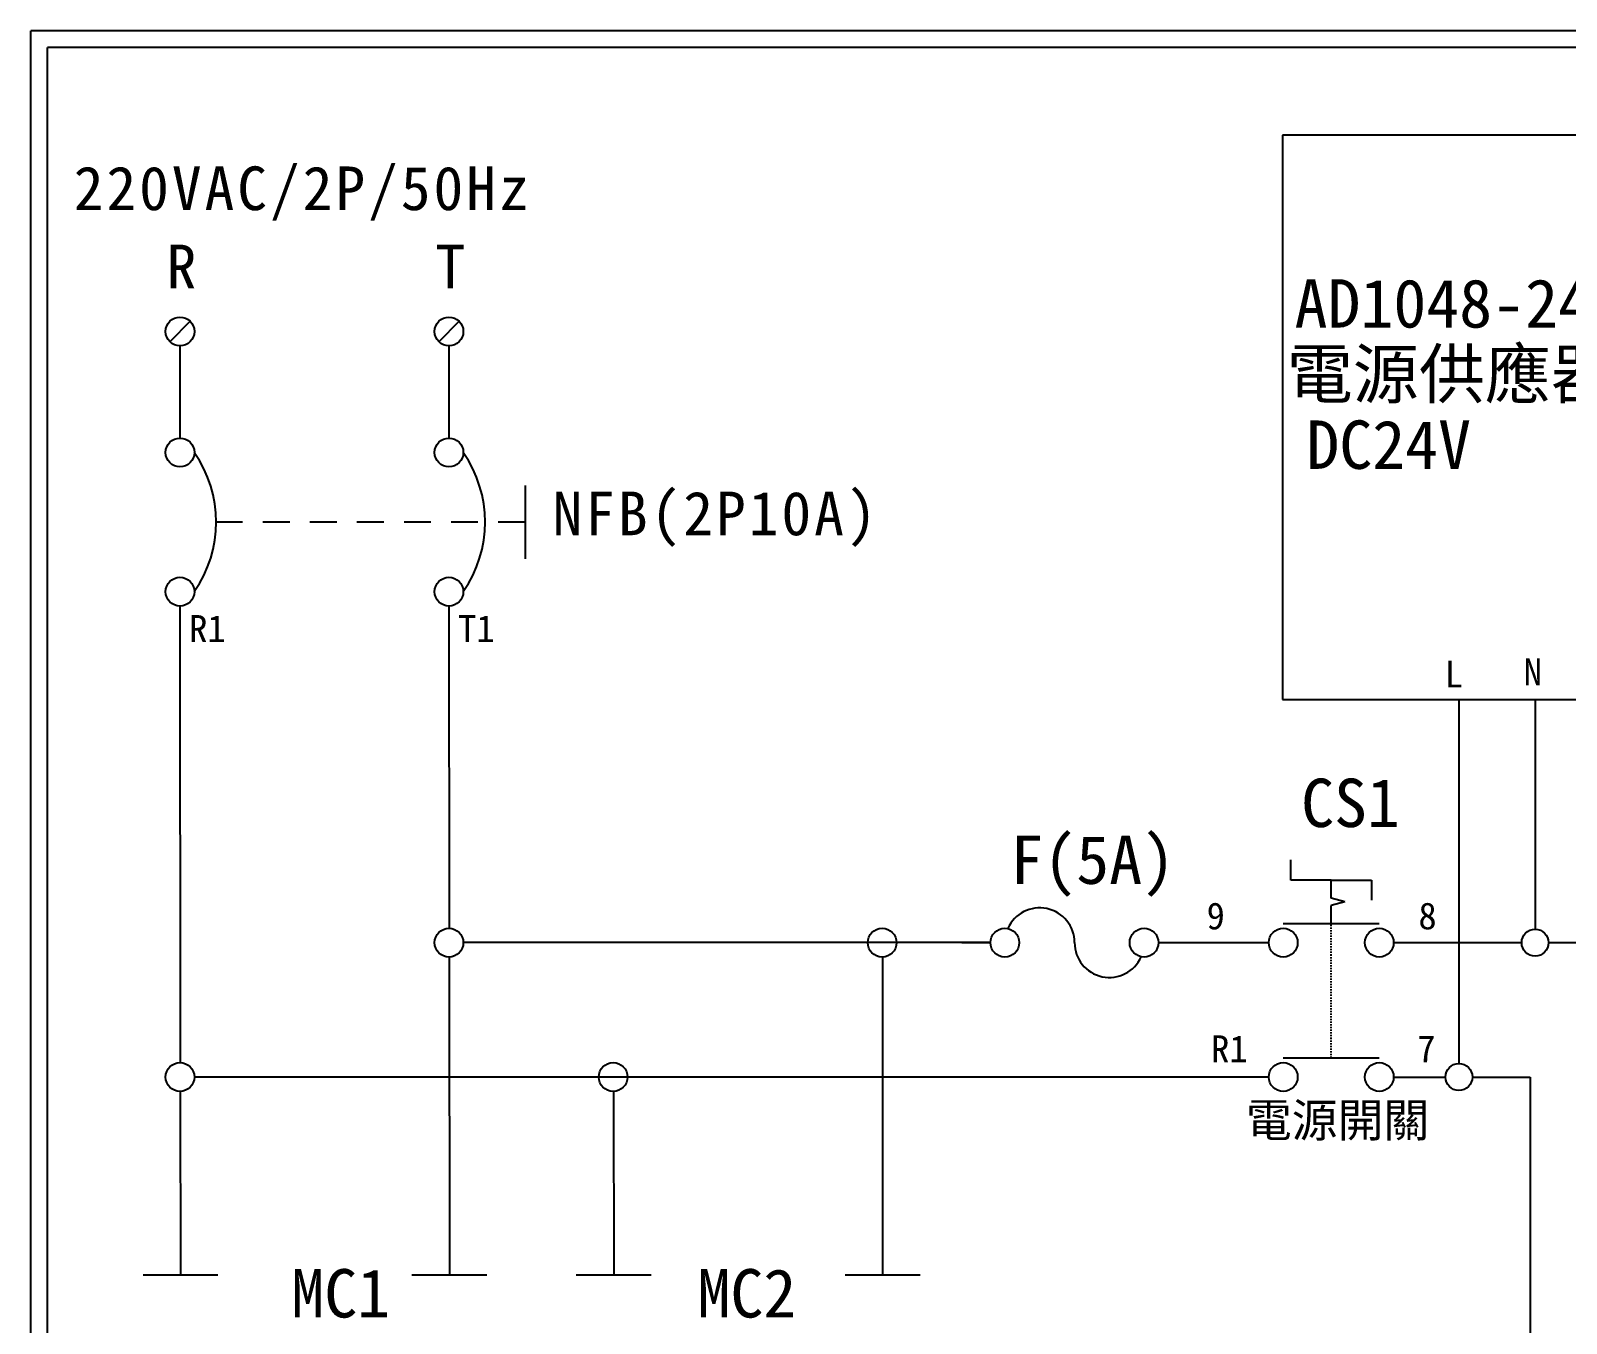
# Model space of a CAD drawing. Extents: x 10 to 297, y 3 to 207.
# Drawn here: x 10 to 124.2, y 110.8 to 207 of the extents above; entities that cross this region are included whole.
import ezdxf

# ---------------------------------------------------------------- set-up
doc = ezdxf.new("R2010")
doc.units = 0
doc.linetypes.add('DASHED', pattern=[0.2, 0.1, -0.1])
doc.linetypes.add('HIDDEN9', pattern=[3.5, 2, -1.5])
doc.layers.get('0').update_dxf_attribs({"linetype": 'CONTINUOUS'})
for name, color, linetype in [('7', 7, 'CONTINUOUS'), ('圖框層', 7, 'CONTINUOUS'), ('標尺寸層', 3, 'CONTINUOUS')]:
    doc.layers.add(name, color=color, linetype=linetype)
doc.styles.add('CNS', font='romanc.shx', dxfattribs={"bigfont": 'chineset.shx'})
doc.styles.add('STSL', font='KAIU.TTF')
doc.styles.add('標楷體', font='KAIU.TTF')

# ---------------------------------------------------------------- blocks, each defined once
blk = doc.blocks.new('FUSE')
at = {"color": 7}
for p, q in [((0, 0), (2.14, 0)), ((14.64, 0), (16.78, 0))]:
    blk.add_line(p, q, dxfattribs=at)
for centre in [(3.21, 0), (13.56, 0)]:
    blk.add_circle(centre, 1.07)
for centre, start, end in [((5.8, 0), 0, 156.116), ((10.98, 0), 180, 336.116)]:
    blk.add_arc(centre, 2.59, start, end, dxfattribs=at)

msp = doc.modelspace()

# ---------------------------------------------------------------- linework, layer by layer
for p, q in [((130.09, 199.2), (103.09, 199.2)), ((103.09, 199.2), (103.09, 157.2)), ((21.85, 185.35), (20.34, 183.83)), ((41.85, 185.35), (40.34, 183.83)), ((21.1, 164.1), (21.12, 130.19)), ((41.1, 164.1), (41.12, 140.19)), ((103.09, 157.2), (126.09, 157.2)), ((116.2, 157.2), (116.2, 130.12)), ((121.87, 157.2), (121.87, 140.12)), ((103.71, 143.77), (103.71, 145.27)), ((106.71, 143.77), (103.71, 143.77)), ((106.71, 143.77), (109.71, 143.77)), ((109.71, 143.77), (109.71, 142.27)), ((107.71, 142.16), (106.71, 142.43)), ((107.71, 142.16), (106.71, 141.89)), ((81.37, 139.12), (42.17, 139.12)), ((96, 139.12), (102.07, 139.12)), ((111.35, 139.12), (120.87, 139.12)), ((122.87, 139.12), (225.29, 139.12)), ((41.12, 138.05), (41.14, 114.4)), ((73.33, 138.05), (73.35, 114.4)), ((102.07, 129.12), (22.17, 129.12)), ((111.35, 129.12), (115.2, 129.12)), ((117.2, 129.12), (121.51, 129.12)), ((121.51, 129.12), (121.51, 48.91)), ((21.12, 128.05), (21.14, 114.4)), ((53.34, 128.05), (53.35, 114.4))]:
    msp.add_line(p, q)
at = {"color": 7, "linetype": 'HIDDEN9'}
msp.add_line((46.76, 170.41), (23.79, 170.41), dxfattribs=at)
for centre, radius in [((21.1, 184.59), 1.07), ((41.1, 184.59), 1.07), ((21.1, 175.59), 1.07), ((41.1, 175.59), 1.07), ((21.1, 165.23), 1.07), ((41.1, 165.23), 1.07), ((41.1, 139.12), 1.07), ((73.31, 139.12), 1.07), ((121.87, 139.12), 1), ((21.1, 129.12), 1.07), ((53.31, 129.12), 1.07), ((116.2, 129.12), 1)]:
    msp.add_circle(centre, radius)
at = {"color": 7}
for centre in [(14.74, 170.41), (34.74, 170.41)]:
    msp.add_arc(centre, 9.05, 325.1286, 34.8714, dxfattribs=at)
at = {"layer": '7'}
for p, q in [((106.71, 142.43), (106.71, 143.77)), ((106.71, 140.55), (106.71, 141.89)), ((103.14, 140.55), (110.28, 140.55)), ((103.14, 130.55), (110.28, 130.55))]:
    msp.add_line(p, q, dxfattribs=at)
at = {"layer": '7', "linetype": 'DASHED'}
msp.add_line((106.71, 130.55), (106.71, 140.55), dxfattribs=at)
at = {"layer": '7'}
for centre in [(103.14, 139.12), (110.28, 139.12), (103.14, 129.12), (110.28, 129.12)]:
    msp.add_circle(centre, 1.07, dxfattribs=at)
at = {"layer": '圖框層', "color": 7}
for p, q in [((297, 206.97), (10, 206.97)), ((10, 3), (10, 206.97)), ((295.75, 205.72), (11.25, 205.72)), ((11.25, 4.25), (11.25, 205.72))]:
    msp.add_line(p, q, dxfattribs=at)
at = {"layer": '標尺寸層', "color": 7}
for p, q in [((21.1, 183.52), (21.1, 176.66)), ((41.1, 183.52), (41.1, 176.66)), ((46.76, 173.14), (46.76, 167.68)), ((21.1, 164.16), (21.1, 164.1)), ((41.1, 164.16), (41.1, 164.1)), ((18.35, 114.4), (23.92, 114.4)), ((38.35, 114.4), (43.92, 114.4)), ((50.56, 114.4), (56.13, 114.4)), ((70.56, 114.4), (76.13, 114.4))]:
    msp.add_line(p, q, dxfattribs=at)

# ---------------------------------------------------------------- block references
at = {"color": 7}
msp.add_blockref('FUSE', (79.23, 139.12), dxfattribs=at)

# ---------------------------------------------------------------- texts
at = {"color": 0, "char_height": 3.25, "style": '標楷體'}
for s, insert, width, attachment_point in [('\\pt6.5;{\\T1.1;220VAC/2P/50Hz}', (13.2, 196.87), 35.213, 1), ('\\pt6.5;{\\T1.1;R}', (20.1, 191.05), 2, 1), ('\\pt6.5;{\\T1.1;T}', (40.1, 191.05), 2, 1), ('\\pt6.5;{\\T1.1;NFB(2P10A)}', (60.96, 172.68), 24.6072, 2)]:
    msp.add_mtext(s, dxfattribs=dict(at, insert=insert, width=width, attachment_point=attachment_point))
at = {"layer": '圖框層', "color": 4, "style": 'STSL'}
for s, height, p in [('AD1048-24F', 3.6, (103.98, 184.88)), ('電源供應器', 3.6, (103.4, 179.63)), ('DC24V', 3.6, (104.86, 174.37)), ('R1', 2, (21.78, 161.49)), ('T1', 2, (41.78, 161.49)), ('L', 2, (115.15, 158.11)), ('N', 2, (121.02, 158.26)), ('CS1', 3.6, (104.47, 147.72)), ('F(5A)', 3.6, (82.85, 143.49)), ('9', 2, (97.44, 140.11)), ('8', 2, (113.19, 140.11)), ('R1', 2, (97.77, 130.22)), ('7', 2, (113.1, 130.22)), ('MC1', 3.6, (29.38, 111.23)), ('MC2', 3.6, (59.58, 111.23))]:
    msp.add_text(s, height=height, dxfattribs=at).set_placement(p)
at = {"layer": '標尺寸層', "color": 7, "insert": (100.36, 127.16), "char_height": 2.5, "width": 14.0847, "attachment_point": 1, "style": 'CNS'}
msp.add_mtext('{\\fDFKai-SB|b0|i0|c136|p65;電源開關}', dxfattribs=at)

doc.saveas('drawing.dxf')
